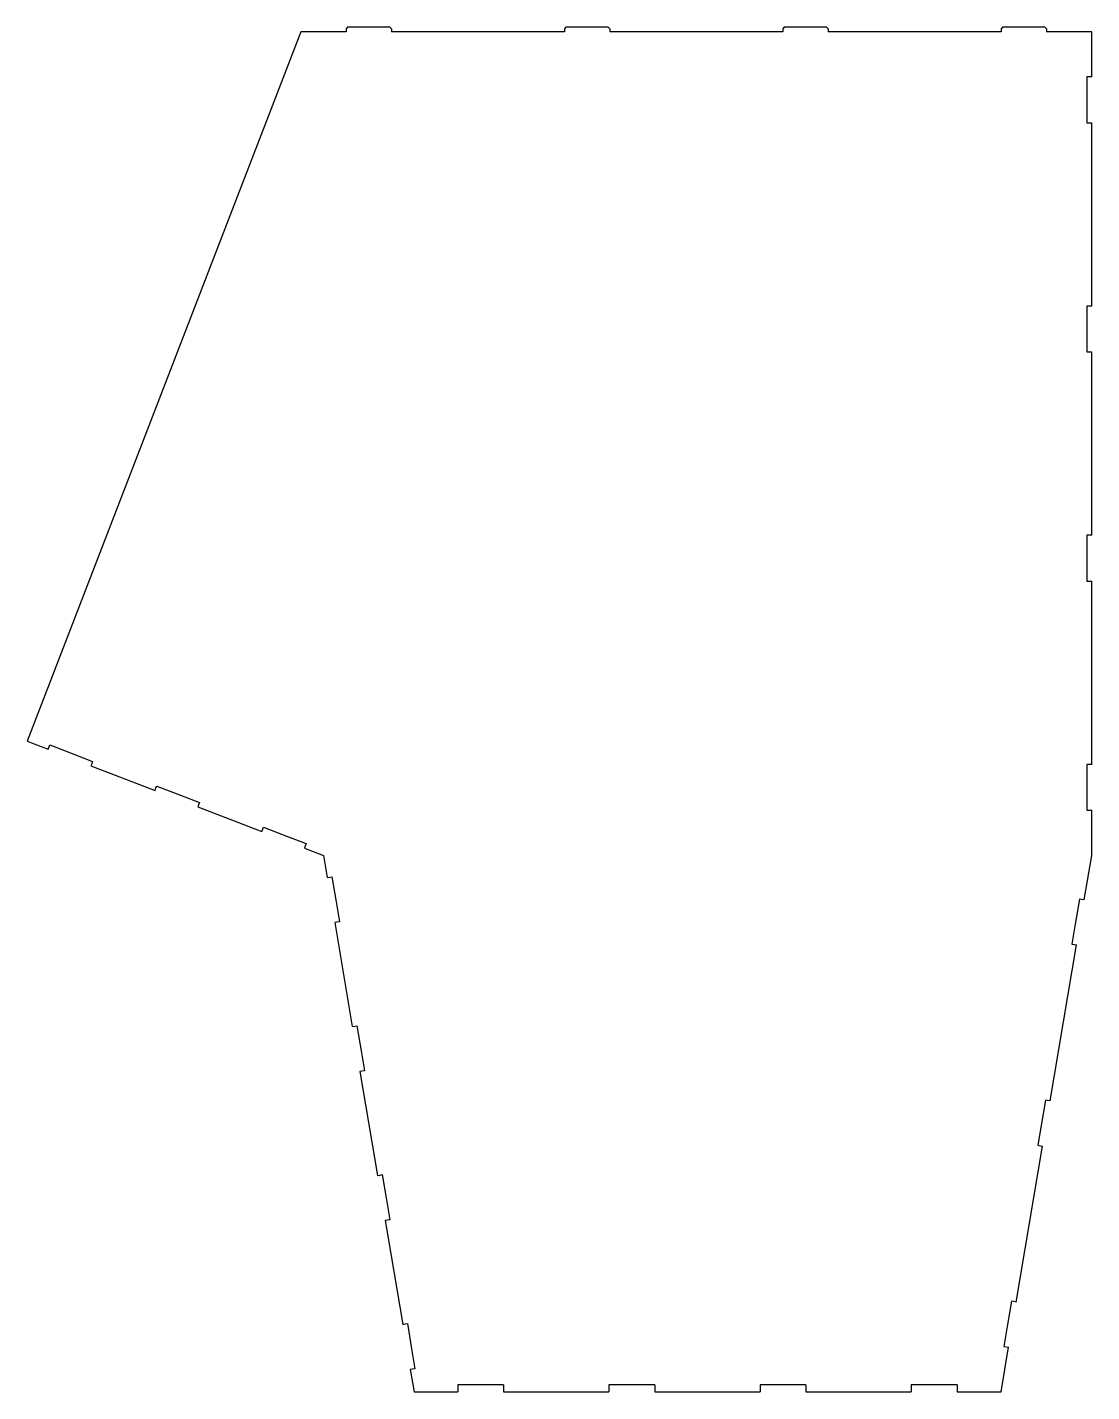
# Model space of a CAD drawing. Extents: x 74 to 544, y 48 to 650.
import ezdxf

# ---------------------------------------------------------------- set-up
doc = ezdxf.new("R2010")
doc.units = 0
doc.linetypes.add('SLD-CONTINUA', pattern=[0])
doc.layers.get('0').update_dxf_attribs({"linetype": 'CONTINUOUS'})

msp = doc.modelspace()

# ---------------------------------------------------------------- linework, layer by layer
at = {"color": 7, "linetype": 'SLD-CONTINUA'}
for p, q in [((194.99, 648.12), (74.36, 335.11)), ((214.99, 648.12), (194.99, 648.12)), ((215.69, 650.12), (214.99, 649.42)), ((214.99, 649.42), (214.99, 648.12)), ((234.29, 650.12), (215.69, 650.12)), ((234.99, 649.42), (234.29, 650.12)), ((234.99, 649.42), (234.99, 648.12)), ((311.33, 648.12), (234.99, 648.12)), ((312.03, 650.12), (311.33, 649.42)), ((311.33, 649.42), (311.33, 648.12)), ((330.63, 650.12), (312.03, 650.12)), ((331.33, 649.42), (330.63, 650.12)), ((331.33, 649.42), (331.33, 648.12)), ((407.66, 648.12), (331.33, 648.12)), ((408.36, 650.12), (407.66, 649.42)), ((407.66, 649.42), (407.66, 648.12)), ((426.96, 650.12), (408.36, 650.12)), ((427.66, 649.42), (426.96, 650.12)), ((427.66, 649.42), (427.66, 648.12)), ((503.99, 648.12), (427.66, 648.12)), ((504.69, 650.12), (503.99, 649.42)), ((503.99, 649.42), (503.99, 648.12)), ((523.29, 650.12), (504.69, 650.12)), ((523.99, 649.42), (523.29, 650.12)), ((523.99, 649.42), (523.99, 648.12)), ((543.99, 648.12), (523.99, 648.12)), ((543.99, 628.22), (543.99, 648.12)), ((543.99, 628.22), (541.89, 628.22)), ((541.89, 628.22), (541.89, 608.02)), ((541.89, 608.02), (543.99, 608.02)), ((543.99, 527.11), (543.99, 608.02)), ((543.99, 527.11), (541.89, 527.11)), ((541.89, 527.11), (541.89, 506.91)), ((541.89, 506.91), (543.99, 506.91)), ((543.99, 425.99), (543.99, 506.91)), ((543.99, 425.99), (541.89, 425.99)), ((541.89, 425.99), (541.89, 405.79)), ((541.89, 405.79), (543.99, 405.79)), ((543.99, 324.87), (543.99, 405.79)), ((74.36, 335.11), (83.6, 331.55)), ((102.44, 324.29), (130.72, 313.39)), ((541.89, 324.87), (541.89, 304.67)), ((543.99, 324.87), (541.89, 324.87)), ((149.57, 306.13), (177.84, 295.23)), ((541.89, 304.67), (543.99, 304.67)), ((543.99, 284.77), (543.99, 304.67)), ((196.69, 287.97), (204.99, 284.77)), ((204.99, 284.77), (206.64, 275.01)), ((540.68, 265.15), (543.99, 284.77)), ((210.01, 255.09), (217.75, 209.27)), ((525.68, 176.4), (537.31, 245.23)), ((221.12, 189.35), (228.86, 143.54)), ((510.68, 87.66), (522.31, 156.49)), ((232.23, 123.62), (239.98, 77.8)), ((503.99, 48.12), (507.31, 67.75)), ((243.34, 57.89), (244.99, 48.12)), ((284.5, 51.22), (264.3, 51.22)), ((264.3, 51.22), (264.3, 48.12)), ((284.5, 51.22), (284.5, 48.12)), ((351.2, 51.22), (331, 51.22)), ((331, 51.22), (331, 48.12)), ((351.2, 51.22), (351.2, 48.12)), ((417.9, 51.22), (397.7, 51.22)), ((397.7, 51.22), (397.7, 48.12)), ((417.9, 51.22), (417.9, 48.12)), ((484.6, 51.22), (464.4, 51.22)), ((464.4, 51.22), (464.4, 48.12)), ((484.6, 51.22), (484.6, 48.12)), ((244.99, 48.12), (264.3, 48.12)), ((284.5, 48.12), (331, 48.12)), ((351.2, 48.12), (397.7, 48.12)), ((417.9, 48.12), (464.4, 48.12)), ((484.6, 48.12), (503.99, 48.12))]:
    msp.add_line(p, q, dxfattribs=at)
at = {"color": 7, "linetype": 'SLD-CONTINUA', "flags": 128}
for points in [[(83.6, 331.55), (84.02, 332.65), (84.35, 333.51)], [(84.35, 333.51), (94.91, 329.45), (103.2, 326.25)], [(103.2, 326.25), (102.78, 325.15), (102.44, 324.29)], [(130.72, 313.39), (131.14, 314.49), (131.47, 315.35)], [(131.47, 315.35), (142.03, 311.28), (150.32, 308.09)], [(150.32, 308.09), (149.9, 306.99), (149.57, 306.13)], [(177.84, 295.23), (178.26, 296.33), (178.59, 297.19)], [(178.59, 297.19), (189.15, 293.12), (197.44, 289.93)], [(197.44, 289.93), (197.02, 288.83), (196.69, 287.97)], [(206.64, 275.01), (207.8, 275.2), (208.71, 275.36)], [(208.71, 275.36), (210.6, 264.2), (212.08, 255.44)], [(538.61, 265.5), (536.72, 254.34), (535.24, 245.58)], [(540.68, 265.15), (539.52, 265.34), (538.61, 265.5)], [(212.08, 255.44), (210.92, 255.24), (210.01, 255.09)], [(535.24, 245.58), (536.4, 245.38), (537.31, 245.23)], [(217.75, 209.27), (218.91, 209.47), (219.82, 209.62)], [(219.82, 209.62), (221.71, 198.47), (223.19, 189.7)], [(223.19, 189.7), (222.03, 189.51), (221.12, 189.35)], [(523.61, 176.75), (521.72, 165.6), (520.24, 156.84)], [(525.68, 176.4), (524.52, 176.6), (523.61, 176.75)], [(520.24, 156.84), (521.4, 156.64), (522.31, 156.49)], [(228.86, 143.54), (230.02, 143.73), (230.94, 143.89)], [(230.94, 143.89), (232.82, 132.73), (234.3, 123.97)], [(234.3, 123.97), (233.14, 123.77), (232.23, 123.62)], [(508.61, 88.01), (506.72, 76.86), (505.24, 68.1)], [(510.68, 87.66), (509.52, 87.86), (508.61, 88.01)], [(239.98, 77.8), (241.14, 78), (242.05, 78.15)], [(242.05, 78.15), (243.93, 67), (245.41, 58.24)], [(505.24, 68.1), (506.4, 67.9), (507.31, 67.75)], [(245.41, 58.24), (244.25, 58.04), (243.34, 57.89)]]:
    msp.add_lwpolyline(points, dxfattribs=at)

doc.saveas('drawing.dxf')
